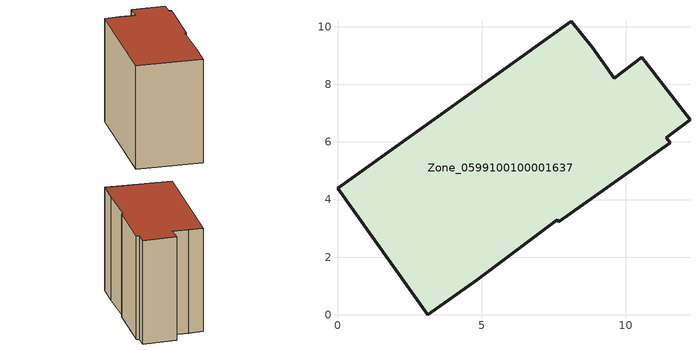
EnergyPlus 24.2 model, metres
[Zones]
Zone_0599100100001637
 floor ground (C_G): 12.23,6.77 11.4,6.14 11.54,5.96 7.69,3.23 7.63,3.31 4.85,1.21 3.14,0 0,4.39 8.11,10.19 8.85,9.28 9.61,8.21 10.56,8.94 z0
 wall outside (C_F): 0,4.39 3.14,0 4.85,1.21 7.63,3.31 7.69,3.23 11.54,5.96 11.4,6.14 12.23,6.77 10.56,8.94 9.61,8.21 8.85,9.28 8.11,10.19 0,4.39 z0:8.68
 roof outside (C_R): 11.4,6.14 12.23,6.77 10.56,8.94 9.61,8.21 8.85,9.28 8.11,10.19 0,4.39 3.14,0 4.85,1.21 7.63,3.31 7.69,3.23 11.54,5.96 z8.68
[BUILDING]
Pand.0599100100001637: North Axis=0; Terrain=City; Loads Convergence Tolerance Value=0.04; Temperature Convergence Tolerance Value=0.4; Solar Distribution=FullExterior; Maximum Number of Warmup Days=25; Minimum Number of Warmup Days=1
[Site:Location]
Rotterdam.The.Hague.AP_ZH_NLD Design_Conditions: Latitude=51.96; Longitude=4.45; Time Zone=1; Elevation=-4.5
[SITE:GROUNDTEMPERATURE:BUILDINGSURFACE]
18, 18, 18, 18, 18, 18, 18, 18, 18, 18, 18, 18
[MATERIAL] Thermal Absorptance=0.9; Solar Absorptance=0.7; Visible Absorptance=0.7
Name | Roughness | Thickness | Conductivity | Density | Specific Heat
G.TC.2006-2014 | MediumSmooth | 0.15 | 0.06 | 540 | 1210
F.TC.2006-2014 | Rough | 0.3 | 0.12 | 1920 | 840
R.TC.2006-2014 | MediumRough | 0.2 | 0.08 | 1500 | 1000
[CONSTRUCTION]
C_G: G.TC.2006-2014
C_F: F.TC.2006-2014
C_R: R.TC.2006-2014
[ZONE]
Zone_0599100100001637: Type=1; Multiplier=1; Ceiling Height=Autocalculate; Volume=Autocalculate; Floor Area=autocalculate; Part of Total Floor Area=Yes
[ZONEINFILTRATION:DESIGNFLOWRATE]
Infil_Zone_0599100100001637: Zone or ZoneList or Space or SpaceList=Zone_0599100100001637; Schedule=AlwaysOn; Design Flow Rate Calculation Method=Flow/Area; Flow Rate per Floor Area=0.0015; Constant Term Coefficient=1; Temperature Term Coefficient=0; Velocity Term Coefficient=0; Velocity Squared Term Coefficient=0
[HVACTEMPLATE:ZONE:IDEALLOADSAIRSYSTEM]
Zone_0599100100001637: Maximum Heating Supply Air Temperature=50; Minimum Cooling Supply Air Temperature=13; Maximum Heating Supply Air Humidity Ratio=0.0156; Minimum Cooling Supply Air Humidity Ratio=0.0077; Heating Limit=NoLimit; Cooling Limit=NoLimit; Dehumidification Control Type=ConstantSensibleHeatRatio; Cooling Sensible Heat Ratio=0.7; Dehumidification Setpoint=60; Humidification Control Type=None; Humidification Setpoint=30; Outdoor Air Method=None; Outdoor Air Flow Rate per Person=0.00944; Outdoor Air Flow Rate per Zone Floor Area=0; Outdoor Air Flow Rate per Zone=0; Demand Controlled Ventilation Type=None; Outdoor Air Economizer Type=NoEconomizer; Heat Recovery Type=None; Sensible Heat Recovery Effectiveness=0.7; Latent Heat Recovery Effectiveness=0.65
[ZONECONTROL:THERMOSTAT]
ThermostatControl_Zone_0599100100001637: Zone or ZoneList=Zone_0599100100001637; Control Type Schedule=DualSetpointControlType; Control 1=Thermostat_Zone_0599100100001637; Temperature Difference Between Cutout And Setpoint=0
[THERMOSTATSETPOINT:DUALSETPOINT]
Thermostat_Zone_0599100100001637: Heating Setpoint Temperature Schedule=HeatingSetpoint_Zone_0599100100001637; Cooling Setpoint Temperature Schedule=CoolingSetpoint_Zone_0599100100001637
[SCHEDULE:COMPACT]
HeatingSetpoint_Zone_0599100100001637: Through: 12/31, For: AllDays, Until: 24:00, 21
CoolingSetpoint_Zone_0599100100001637: Through: 12/31, For: AllDays, Until: 24:00, 24
DualSetpointControlType: Through: 12/31, For: AllDays, Until: 24:00, 4
AlwaysOn: Through: 12/31, For: AllDays, Until: 24:00, 1
